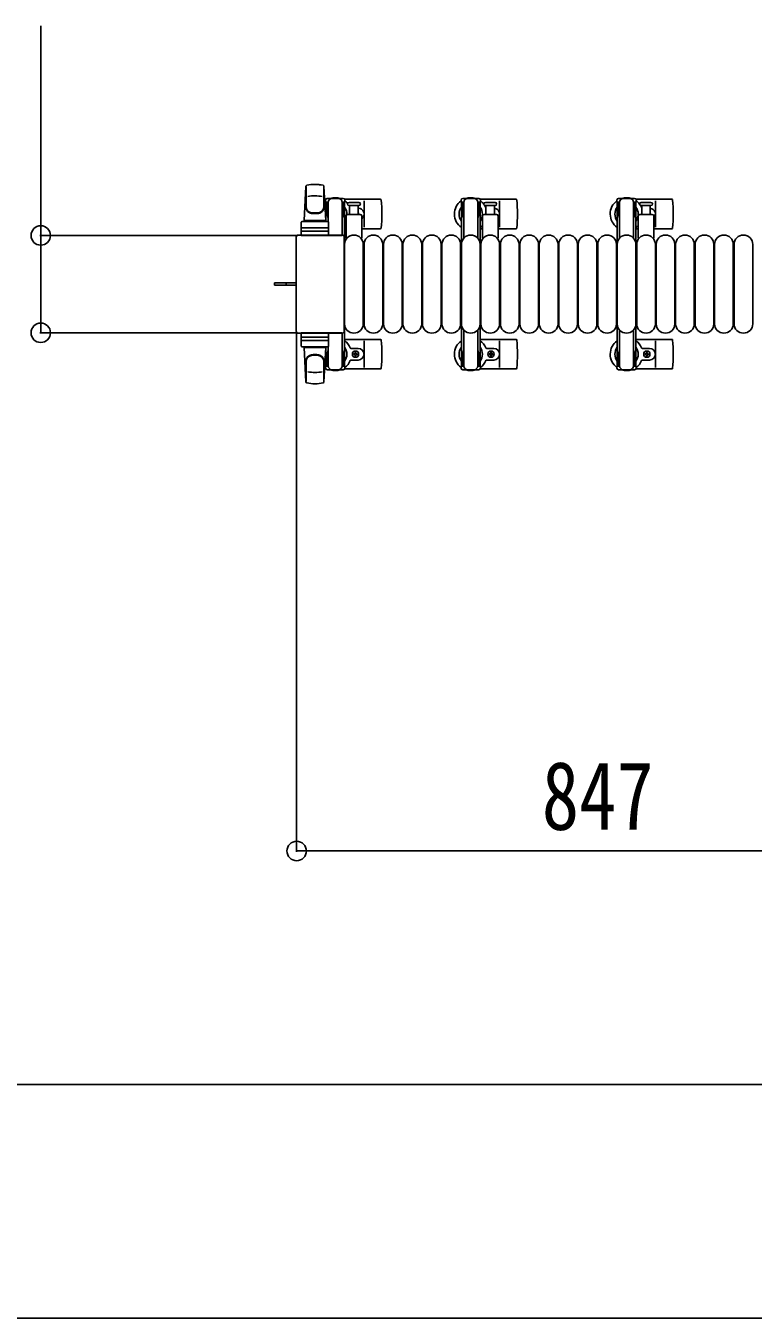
# Model space of a CAD drawing. Units: millimetres, scale not verified. Extents: x -16820 to 16820, y -11880 to 11880.
# Drawn here: x 1240 to 2174, y -2754 to -1094 of the extents above; entities that cross this region are included whole.
import ezdxf
from ezdxf.enums import TextEntityAlignment as Align

# ---------------------------------------------------------------- set-up
doc = ezdxf.new("R2010")
doc.units = ezdxf.units.MM
doc.header["$LTSCALE"] = 50
for name, color, linetype in [('0-3_YKK_13', 4, 'Continuous'), ('0-4_YKK_A1', 4, 'Continuous'), ('0-5_YKK_D', 6, 'Continuous')]:
    doc.layers.add(name, color=color, linetype=linetype)
doc.styles.add('ＭＳ ゴシック', font='')
doc.styles.get('ＭＳ ゴシック').set_extended_font_data('MS Gothic')

msp = doc.modelspace()

# ---------------------------------------------------------------- linework, layer by layer
at = {"layer": '0-3_YKK_13'}
for p, q in [((1597.08, -1344.5), (1599.52, -1300.47)), ((1599.58, -1300.89), (1599.58, -1326.63)), ((1622.58, -1300.12), (1622.58, -1327.31)), ((1625.08, -1344.5), (1622.64, -1300.47)), ((1626.28, -1324.3), (1627.08, -1324.3)), ((1626.28, -1334.82), (1626.28, -1324.3)), ((1647.38, -1316), (1626.78, -1316)), ((1627.08, -1337.8), (1627.08, -1320.8)), ((1628.08, -1345.64), (1628.08, -1321)), ((1646.08, -1320.8), (1649.38, -1320.8)), ((1646.08, -1363.5), (1646.08, -1321)), ((1647.08, -1337.8), (1647.08, -1320.8)), ((1647.88, -1324.3), (1647.08, -1324.3)), ((1647.88, -1334.82), (1647.88, -1324.3)), ((1649.11, -1317), (1695.18, -1317)), ((1649.38, -1320.8), (1649.38, -1318)), ((1654.83, -1325), (1667.33, -1325)), ((1655.58, -1336.5), (1655.58, -1325)), ((1666.58, -1325), (1666.58, -1336.5)), ((1674.08, -1353), (1674.08, -1319)), ((1800.28, -1324.3), (1801.08, -1324.3)), ((1800.28, -1334.82), (1800.28, -1324.3)), ((1821.38, -1316), (1800.78, -1316)), ((1801.08, -1337.8), (1801.08, -1320.8)), ((1802.08, -1367.06), (1802.08, -1321)), ((1820.08, -1320.8), (1823.38, -1320.8)), ((1820.08, -1367.06), (1820.08, -1321)), ((1821.08, -1337.8), (1821.08, -1320.8)), ((1821.88, -1324.3), (1821.08, -1324.3)), ((1821.88, -1334.82), (1821.88, -1324.3)), ((1823.11, -1317), (1869.18, -1317)), ((1823.38, -1320.8), (1823.38, -1318)), ((1829.83, -1321), (1842.33, -1321)), ((1829.83, -1325), (1842.33, -1325)), ((1830.58, -1336.5), (1830.58, -1325)), ((1841.58, -1325), (1841.58, -1336.5)), ((1848.08, -1353), (1848.08, -1319)), ((2000.28, -1324.3), (2001.08, -1324.3)), ((2000.28, -1334.82), (2000.28, -1324.3)), ((2021.38, -1316), (2000.78, -1316)), ((2001.08, -1337.8), (2001.08, -1320.8)), ((2002.08, -1367.06), (2002.08, -1321)), ((2020.08, -1320.8), (2023.38, -1320.8)), ((2020.08, -1367.06), (2020.08, -1321)), ((2021.08, -1337.8), (2021.08, -1320.8)), ((2021.88, -1324.3), (2021.08, -1324.3)), ((2021.88, -1334.82), (2021.88, -1324.3)), ((2023.11, -1317), (2069.18, -1317)), ((2023.38, -1320.8), (2023.38, -1318)), ((2029.83, -1321), (2042.33, -1321)), ((2029.83, -1325), (2042.33, -1325)), ((2030.58, -1336.5), (2030.58, -1325)), ((2041.58, -1325), (2041.58, -1336.5)), ((2048.08, -1353), (2048.08, -1319)), ((1627.88, -1340.8), (1626.28, -1334.82)), ((1627.88, -1340.8), (1628.08, -1340.8)), ((1646.28, -1340.8), (1646.08, -1340.8)), ((1646.28, -1340.8), (1647.88, -1334.82)), ((1651.08, -1366.33), (1651.08, -1338.5)), ((1653.08, -1336.5), (1669.08, -1336.5)), ((1671.08, -1338.5), (1671.08, -1366.33)), ((1801.88, -1340.8), (1800.28, -1334.82)), ((1801.88, -1340.8), (1802.08, -1340.8)), ((1820.28, -1340.8), (1820.08, -1340.8)), ((1820.28, -1340.8), (1821.88, -1334.82)), ((1826.08, -1366.33), (1826.08, -1338.5)), ((1828.08, -1336.5), (1844.08, -1336.5)), ((1846.08, -1338.5), (1846.08, -1366.33)), ((2001.88, -1340.8), (2000.28, -1334.82)), ((2001.88, -1340.8), (2002.08, -1340.8)), ((2020.28, -1340.8), (2020.08, -1340.8)), ((2020.28, -1340.8), (2021.88, -1334.82)), ((2026.08, -1366.33), (2026.08, -1338.5)), ((2028.08, -1336.5), (2044.08, -1336.5)), ((2046.08, -1338.5), (2046.08, -1366.33)), ((1593.58, -1363.5), (1593.58, -1346.5)), ((1594.52, -1358), (1627.69, -1358)), ((1627.58, -1345.5), (1594.58, -1345.5)), ((1627.58, -1353.5), (1594.58, -1353.5)), ((1597.08, -1344.5), (1625.08, -1344.5)), ((1598.08, -1345.5), (1598.08, -1344.5)), ((1598.08, -1344.5), (1624.08, -1344.5)), ((1598.08, -1345.5), (1600.48, -1345.5)), ((1621.68, -1345.5), (1624.08, -1345.5)), ((1624.08, -1345.5), (1624.08, -1344.5)), ((1628.58, -1363.5), (1628.58, -1346.5)), ((1649.08, -1355), (1651.08, -1355)), ((1671.08, -1355), (1695.18, -1355)), ((1823.08, -1355), (1826.08, -1355)), ((1846.08, -1355), (1869.18, -1355)), ((2023.08, -1355), (2026.08, -1355)), ((2046.08, -1355), (2069.18, -1355)), ((1587.08, -1365.5), (1587.08, -1486.51)), ((1587.08, -1365.5), (1587.08, -1365.5)), ((1646.09, -1363), (1589.58, -1363)), ((1589.58, -1363), (1589.58, -1363)), ((1628.58, -1363.5), (1593.58, -1363.5)), ((1628.08, -1363.5), (1646.08, -1363.5)), ((1646.09, -1363), (1646.09, -1363)), ((1648.58, -1486.51), (1648.58, -1365.5)), ((1648.58, -1365.5), (1648.58, -1365.5)), ((1649.08, -1477), (1649.08, -1375)), ((1673.08, -1477), (1673.08, -1375)), ((1674.08, -1477), (1674.08, -1375)), ((1698.08, -1477), (1698.08, -1375)), ((1699.08, -1477), (1699.08, -1375)), ((1723.08, -1477), (1723.08, -1375)), ((1724.08, -1477), (1724.08, -1375)), ((1748.08, -1477), (1748.08, -1375)), ((1749.08, -1477), (1749.08, -1375)), ((1773.08, -1477), (1773.08, -1375)), ((1774.08, -1477), (1774.08, -1375)), ((1798.08, -1477), (1798.08, -1375)), ((1799.08, -1477), (1799.08, -1375)), ((1823.08, -1477), (1823.08, -1375)), ((1824.08, -1477), (1824.08, -1375)), ((1848.08, -1477), (1848.08, -1375)), ((1849.08, -1477), (1849.08, -1375)), ((1873.08, -1477), (1873.08, -1375)), ((1874.08, -1477), (1874.08, -1375)), ((1898.08, -1477), (1898.08, -1375)), ((1899.08, -1477), (1899.08, -1375)), ((1923.08, -1477), (1923.08, -1375)), ((1924.08, -1477), (1924.08, -1375)), ((1948.08, -1477), (1948.08, -1375)), ((1949.08, -1477), (1949.08, -1375)), ((1973.08, -1477), (1973.08, -1375)), ((1974.08, -1477), (1974.08, -1375)), ((1998.08, -1477), (1998.08, -1375)), ((1999.08, -1477), (1999.08, -1375)), ((2023.08, -1477), (2023.08, -1375)), ((2024.08, -1477), (2024.08, -1375)), ((2048.08, -1477), (2048.08, -1375)), ((2049.08, -1477), (2049.08, -1375)), ((2073.08, -1477), (2073.08, -1375)), ((2074.08, -1477), (2074.08, -1375)), ((2098.08, -1477), (2098.08, -1375)), ((2099.08, -1477), (2099.08, -1375)), ((2123.08, -1477), (2123.08, -1375)), ((2124.08, -1477), (2124.08, -1375)), ((2148.08, -1477), (2148.08, -1375)), ((2149.08, -1477), (2149.08, -1375)), ((2173.08, -1477), (2173.08, -1375)), ((1559.08, -1424.5), (1559.08, -1427.5)), ((1573.93, -1424.5), (1573.93, -1427.5)), ((1574.58, -1427.5), (1559.08, -1427.5)), ((1587.08, -1427.5), (1574.58, -1427.5)), ((1587.08, -1486.51), (1587.08, -1486.51)), ((1589.58, -1489), (1646.09, -1489)), ((1589.58, -1489), (1589.58, -1489)), ((1628.58, -1488.5), (1593.58, -1488.5)), ((1593.58, -1488.5), (1593.58, -1505.5)), ((1628.08, -1488.5), (1646.08, -1488.5)), ((1628.58, -1488.5), (1628.58, -1505.5)), ((1646.08, -1488.5), (1646.08, -1531)), ((1646.09, -1489), (1646.09, -1489)), ((1648.58, -1486.51), (1648.58, -1486.51)), ((1802.08, -1484.94), (1802.08, -1531)), ((1820.08, -1484.94), (1820.08, -1531)), ((2002.08, -1484.94), (2002.08, -1531)), ((2020.08, -1484.94), (2020.08, -1531)), ((1594.52, -1494), (1627.69, -1494)), ((1627.58, -1498.5), (1594.58, -1498.5)), ((1627.58, -1506.5), (1594.58, -1506.5)), ((1597.08, -1507.5), (1625.08, -1507.5)), ((1597.08, -1507.5), (1599.52, -1551.53)), ((1598.08, -1506.5), (1600.48, -1506.5)), ((1598.08, -1506.5), (1598.08, -1507.5)), ((1598.08, -1507.5), (1624.08, -1507.5)), ((1621.68, -1506.5), (1624.08, -1506.5)), ((1625.08, -1507.5), (1622.64, -1551.53)), ((1624.08, -1506.5), (1624.08, -1507.5)), ((1628.08, -1506.37), (1628.08, -1531)), ((1649.08, -1497), (1695.18, -1497)), ((1657.37, -1508.5), (1666.58, -1508.5)), ((1674.08, -1499), (1674.08, -1533)), ((1823.08, -1497), (1869.18, -1497)), ((1831.37, -1508.5), (1840.58, -1508.5)), ((1848.08, -1499), (1848.08, -1533)), ((2023.08, -1497), (2069.18, -1497)), ((2031.37, -1508.5), (2040.58, -1508.5)), ((2048.08, -1499), (2048.08, -1533)), ((1599.58, -1551.11), (1599.58, -1525.37)), ((1622.58, -1551.88), (1622.58, -1524.69)), ((1627.88, -1511.2), (1626.28, -1517.19)), ((1626.28, -1517.19), (1626.28, -1527.7)), ((1627.08, -1514.2), (1627.08, -1531.2)), ((1627.88, -1511.2), (1628.08, -1511.2)), ((1646.28, -1511.2), (1646.08, -1511.2)), ((1646.28, -1511.2), (1647.88, -1517.19)), ((1647.08, -1514.2), (1647.08, -1531.2)), ((1647.88, -1517.19), (1647.88, -1527.7)), ((1657.37, -1523.5), (1666.58, -1523.5)), ((1661.76, -1516.44), (1660.88, -1516.44)), ((1664.4, -1515.56), (1665.28, -1515.56)), ((1801.88, -1511.2), (1800.28, -1517.19)), ((1800.28, -1517.19), (1800.28, -1527.7)), ((1801.08, -1514.2), (1801.08, -1531.2)), ((1801.88, -1511.2), (1802.08, -1511.2)), ((1820.28, -1511.2), (1820.08, -1511.2)), ((1820.28, -1511.2), (1821.88, -1517.19)), ((1821.08, -1514.2), (1821.08, -1531.2)), ((1821.88, -1517.19), (1821.88, -1527.7)), ((1831.37, -1523.5), (1840.58, -1523.5)), ((1835.76, -1516.44), (1834.88, -1516.44)), ((1838.4, -1515.56), (1839.28, -1515.56)), ((2001.88, -1511.2), (2000.28, -1517.19)), ((2000.28, -1517.19), (2000.28, -1527.7)), ((2001.08, -1514.2), (2001.08, -1531.2)), ((2001.88, -1511.2), (2002.08, -1511.2)), ((2020.28, -1511.2), (2020.08, -1511.2)), ((2020.28, -1511.2), (2021.88, -1517.19)), ((2021.08, -1514.2), (2021.08, -1531.2)), ((2021.88, -1517.19), (2021.88, -1527.7)), ((2031.37, -1523.5), (2040.58, -1523.5)), ((2035.76, -1516.44), (2034.88, -1516.44)), ((2038.4, -1515.56), (2039.28, -1515.56)), ((1626.28, -1527.7), (1627.08, -1527.7)), ((1647.38, -1536), (1626.78, -1536)), ((1646.08, -1531.2), (1649.38, -1531.2)), ((1647.88, -1527.7), (1647.08, -1527.7)), ((1649.11, -1535), (1695.18, -1535)), ((1649.38, -1531.2), (1649.38, -1534)), ((1800.28, -1527.7), (1801.08, -1527.7)), ((1821.38, -1536), (1800.78, -1536)), ((1820.08, -1531.2), (1823.38, -1531.2)), ((1821.88, -1527.7), (1821.08, -1527.7)), ((1823.11, -1535), (1869.18, -1535)), ((1823.38, -1531.2), (1823.38, -1534)), ((2000.28, -1527.7), (2001.08, -1527.7)), ((2021.38, -1536), (2000.78, -1536)), ((2020.08, -1531.2), (2023.38, -1531.2)), ((2021.88, -1527.7), (2021.08, -1527.7)), ((2023.11, -1535), (2069.18, -1535)), ((2023.38, -1531.2), (2023.38, -1534))]:
    msp.add_line(p, q, dxfattribs=at)
for points in [[(1624.78, -1318), (1624.78, -1320.8), (1628.08, -1320.8)], [(1667.33, -1321), (1661.08, -1321), (1654.83, -1321)], [(1798.78, -1318), (1798.78, -1320.8), (1802.08, -1320.8)], [(1998.78, -1318), (1998.78, -1320.8), (2002.08, -1320.8)], [(1587.08, -1424.5), (1574.58, -1424.5), (1559.08, -1424.5)], [(1660.88, -1516.44), (1660.88, -1515.56), (1661.76, -1515.56)], [(1662.64, -1514.68), (1662.64, -1513.8), (1663.52, -1513.8), (1663.52, -1514.68)], [(1663.52, -1517.32), (1663.52, -1518.2), (1662.64, -1518.2), (1662.64, -1517.32)], [(1665.28, -1515.56), (1665.28, -1516.44), (1664.4, -1516.44)], [(1834.88, -1516.44), (1834.88, -1515.56), (1835.76, -1515.56)], [(1836.64, -1514.68), (1836.64, -1513.8), (1837.52, -1513.8), (1837.52, -1514.68)], [(1837.52, -1517.32), (1837.52, -1518.2), (1836.64, -1518.2), (1836.64, -1517.32)], [(1839.28, -1515.56), (1839.28, -1516.44), (1838.4, -1516.44)], [(2034.88, -1516.44), (2034.88, -1515.56), (2035.76, -1515.56)], [(2036.64, -1514.68), (2036.64, -1513.8), (2037.52, -1513.8), (2037.52, -1514.68)], [(2037.52, -1517.32), (2037.52, -1518.2), (2036.64, -1518.2), (2036.64, -1517.32)], [(2039.28, -1515.56), (2039.28, -1516.44), (2038.4, -1516.44)], [(1624.78, -1534), (1624.78, -1531.2), (1628.08, -1531.2)], [(1798.78, -1534), (1798.78, -1531.2), (1802.08, -1531.2)], [(1998.78, -1534), (1998.78, -1531.2), (2002.08, -1531.2)]]:
    msp.add_lwpolyline(points, dxfattribs=at)
for centre in [(1663.08, -1516), (1837.08, -1516), (2037.08, -1516)]:
    msp.add_circle(centre, 4, dxfattribs=at)
for centre, radius, start, end in [((1601.02, -1300.56), 1.5, 101.97738, 176.83138), ((1611.08, -1348), 50, 78.05356, 101.94644), ((1611.08, -1348), 50, 78.02262, 101.94644), ((1621.15, -1300.56), 1.5, 3.16862, 78.02262), ((1607.58, -1326.44), 8, 180, 263.72071), ((1607.58, -1327.31), 8, 180, 263.72071), ((1611.08, -1362.6), 50, 79.12335, 100.54947), ((1614.58, -1326.44), 8, 276.27929, 0), ((1614.58, -1327.31), 8, 276.27929, 0), ((1637.08, -1336), 21, 125.85347, 129.53368), ((1637.08, -1336), 15, 143.1301, 149.27754), ((1626.78, -1318), 2, 90, 180), ((1633.08, -1321), 5, 90, 180), ((1637.08, -1336), 21, 72.24721, 107.75279), ((1641.08, -1321), 5, 0, 90), ((1647.38, -1318), 2, 0, 90), ((1637.08, -1336), 15, 357.02005, 36.8699), ((1637.08, -1336), 21, 40.83479, 54.14653), ((1654.83, -1323), 2, 90, 180), ((1654.83, -1323), 2, 180, 270), ((1637.08, -1336), 21, 28.24251, 31.58821), ((1667.33, -1323), 2, 0, 90), ((1667.33, -1323), 2, 270, 0), ((1695.18, -1318), 1, 5.73917, 90), ((1516.08, -1336), 181, 354.26083, 5.73917), ((1811.08, -1336), 21, 125.85347, 235.1501), ((1811.08, -1336), 15, 143.1301, 216.8699), ((1800.78, -1318), 2, 90, 180), ((1807.08, -1321), 5, 90, 180), ((1811.08, -1336), 21, 72.24721, 107.75279), ((1815.08, -1321), 5, 0, 90), ((1821.38, -1318), 2, 0, 90), ((1811.08, -1336), 15, 323.1301, 36.8699), ((1811.08, -1336), 21, 36.9292, 54.14653), ((1829.83, -1323), 2, 90, 180), ((1829.83, -1323), 2, 180, 270), ((1811.08, -1336), 21, 22.72842, 32.5406), ((1842.33, -1323), 2, 0, 90), ((1842.33, -1323), 2, 270, 0), ((1869.18, -1318), 1, 5.73917, 90), ((1690.08, -1336), 181, 354.26083, 5.73917), ((2011.08, -1336), 21, 125.85347, 235.1501), ((2011.08, -1336), 15, 143.1301, 216.8699), ((2000.78, -1318), 2, 90, 180), ((2007.08, -1321), 5, 90, 180), ((2011.08, -1336), 21, 72.24721, 107.75279), ((2015.08, -1321), 5, 0, 90), ((2021.38, -1318), 2, 0, 90), ((2011.08, -1336), 15, 323.1301, 36.8699), ((2011.08, -1336), 21, 36.9292, 54.14653), ((2029.83, -1323), 2, 90, 180), ((2029.83, -1323), 2, 180, 270), ((2011.08, -1336), 21, 22.72842, 32.5406), ((2042.33, -1323), 2, 0, 90), ((2042.33, -1323), 2, 270, 0), ((2069.18, -1318), 1, 5.73917, 90), ((1890.08, -1336), 181, 354.26083, 5.73917), ((1611.08, -1294.63), 40, 263.72071, 276.27929), ((1611.08, -1295.5), 40, 263.72071, 276.27929), ((1637.08, -1336), 15, 323.1301, 338.96058), ((1653.08, -1338.5), 2, 90, 180), ((1666.58, -1336), 7.5, 306.86994, 90), ((1663.08, -1336), 4, 352.81959, 28.95488), ((1669.08, -1338.5), 2, 0, 90), ((1828.08, -1338.5), 2, 90, 180), ((1831.37, -1327.5), 1, 202.72842, 217.66294), ((1840.58, -1336), 7.5, 317.16663, 82.33771), ((1844.08, -1338.5), 2, 0, 90), ((2028.08, -1338.5), 2, 90, 180), ((2031.37, -1327.5), 1, 202.72842, 217.66294), ((2040.58, -1336), 7.5, 317.16663, 82.33771), ((2044.08, -1338.5), 2, 0, 90), ((1594.58, -1346.5), 1, 90, 180), ((1594.58, -1354.5), 1, 90, 180), ((1627.58, -1346.5), 1, 0, 90), ((1627.58, -1354.5), 1, 0, 90), ((1637.08, -1336), 21, 304.8499, 311.81033), ((1695.18, -1354), 1, 270, 354.26083), ((1811.08, -1336), 21, 304.8499, 315.58471), ((1869.18, -1354), 1, 270, 354.26083), ((2011.08, -1336), 21, 304.8499, 315.58471), ((2069.18, -1354), 1, 270, 354.26083), ((1661.08, -1375), 12, 0, 180), ((1652.08, -1366.33), 1, 180, 258.06047), ((1670.08, -1366.33), 1, 281.93946, 0), ((1686.08, -1375), 12, 0, 180), ((1711.08, -1375), 12, 0, 180), ((1736.08, -1375), 12, 0, 180), ((1761.08, -1375), 12, 0, 180), ((1786.08, -1375), 12, 0, 180), ((1811.08, -1375), 12, 0, 180), ((1836.08, -1375), 12, 0, 180), ((1827.08, -1366.33), 1, 180, 258.06047), ((1845.08, -1366.33), 1, 281.93946, 0), ((1861.08, -1375), 12, 0, 180), ((1886.08, -1375), 12, 0, 180), ((1911.08, -1375), 12, 0, 180), ((1936.08, -1375), 12, 0, 180), ((1961.08, -1375), 12, 0, 180), ((1986.08, -1375), 12, 0, 180), ((2011.08, -1375), 12, 0, 180), ((2036.08, -1375), 12, 0, 180), ((2027.08, -1366.33), 1, 180, 258.06047), ((2045.08, -1366.33), 1, 281.93946, 0), ((2061.08, -1375), 12, 0, 180), ((2086.08, -1375), 12, 0, 180), ((2111.08, -1375), 12, 0, 180), ((2136.08, -1375), 12, 0, 180), ((2161.08, -1375), 12, 0, 180), ((1661.08, -1477), 12, 180, 0), ((1686.08, -1477), 12, 180, 0), ((1711.08, -1477), 12, 180, 0), ((1736.08, -1477), 12, 180, 0), ((1761.08, -1477), 12, 180, 0), ((1786.08, -1477), 12, 180, 0), ((1811.08, -1477), 12, 180, 0), ((1836.08, -1477), 12, 180, 0), ((1861.08, -1477), 12, 180, 0), ((1886.08, -1477), 12, 180, 0), ((1911.08, -1477), 12, 180, 0), ((1936.08, -1477), 12, 180, 0), ((1961.08, -1477), 12, 180, 0), ((1986.08, -1477), 12, 180, 0), ((2011.08, -1477), 12, 180, 0), ((2036.08, -1477), 12, 180, 0), ((2061.08, -1477), 12, 180, 0), ((2086.08, -1477), 12, 180, 0), ((2111.08, -1477), 12, 180, 0), ((2136.08, -1477), 12, 180, 0), ((2161.08, -1477), 12, 180, 0), ((1594.58, -1497.5), 1, 180, 270), ((1594.58, -1505.5), 1, 180, 270), ((1627.58, -1497.5), 1, 270, 0), ((1627.58, -1505.5), 1, 270, 0), ((1637.08, -1516), 21, 22.72842, 55.1501), ((1637.08, -1516), 15, 323.1301, 36.8699), ((1657.37, -1507.5), 1, 202.72842, 270), ((1666.58, -1516), 7.5, 270, 90), ((1695.18, -1498), 1, 5.73917, 90), ((1516.08, -1516), 181, 354.26083, 5.73917), ((1811.08, -1516), 21, 124.8499, 234.14653), ((1811.08, -1516), 15, 143.1301, 216.8699), ((1811.08, -1516), 21, 22.72842, 55.1501), ((1811.08, -1516), 15, 323.1301, 36.8699), ((1831.37, -1507.5), 1, 202.72842, 270), ((1840.58, -1516), 7.5, 270, 90), ((1869.18, -1498), 1, 5.73917, 90), ((1690.08, -1516), 181, 354.26083, 5.73917), ((2011.08, -1516), 21, 124.8499, 234.14653), ((2011.08, -1516), 15, 143.1301, 216.8699), ((2011.08, -1516), 21, 22.72842, 55.1501), ((2011.08, -1516), 15, 323.1301, 36.8699), ((2031.37, -1507.5), 1, 202.72842, 270), ((2040.58, -1516), 7.5, 270, 90), ((2069.18, -1498), 1, 5.73917, 90), ((1890.08, -1516), 181, 354.26083, 5.73917), ((1607.58, -1524.69), 8, 96.27929, 180), ((1607.58, -1525.57), 8, 96.27929, 180), ((1611.08, -1556.5), 40, 83.72071, 96.27929), ((1611.08, -1557.37), 40, 83.72071, 96.27929), ((1614.58, -1524.69), 8, 0, 83.72071), ((1614.58, -1525.57), 8, 0, 83.72071), ((1637.08, -1516), 15, 210.72246, 216.8699), ((1637.08, -1516), 21, 305.85347, 337.27158), ((1657.37, -1524.5), 1, 90, 157.27158), ((1661.76, -1514.68), 0.88, 270, 0), ((1661.76, -1517.32), 0.88, 0, 90), ((1664.4, -1514.68), 0.88, 180, 270), ((1664.4, -1517.32), 0.88, 90, 180), ((1811.08, -1516), 21, 305.85347, 337.27158), ((1831.37, -1524.5), 1, 90, 157.27158), ((1835.76, -1514.68), 0.88, 270, 0), ((1835.76, -1517.32), 0.88, 0, 90), ((1838.4, -1514.68), 0.88, 180, 270), ((1838.4, -1517.32), 0.88, 90, 180), ((2011.08, -1516), 21, 305.85347, 337.27158), ((2031.37, -1524.5), 1, 90, 157.27158), ((2035.76, -1514.68), 0.88, 270, 0), ((2035.76, -1517.32), 0.88, 0, 90), ((2038.4, -1514.68), 0.88, 180, 270), ((2038.4, -1517.32), 0.88, 90, 180), ((1611.08, -1489.4), 50, 259.45053, 280.87665), ((1637.08, -1516), 21, 230.46632, 234.14653), ((1626.78, -1534), 2, 180, 270), ((1633.08, -1531), 5, 180, 270), ((1637.08, -1516), 21, 252.24721, 287.75279), ((1641.08, -1531), 5, 270, 0), ((1647.38, -1534), 2, 270, 0), ((1695.18, -1534), 1, 270, 354.26083), ((1800.78, -1534), 2, 180, 270), ((1807.08, -1531), 5, 180, 270), ((1811.08, -1516), 21, 252.24721, 287.75279), ((1815.08, -1531), 5, 270, 0), ((1821.38, -1534), 2, 270, 0), ((1869.18, -1534), 1, 270, 354.26083), ((2000.78, -1534), 2, 180, 270), ((2007.08, -1531), 5, 180, 270), ((2011.08, -1516), 21, 252.24721, 287.75279), ((2015.08, -1531), 5, 270, 0), ((2021.38, -1534), 2, 270, 0), ((2069.18, -1534), 1, 270, 354.26083), ((1601.02, -1551.45), 1.5, 183.16862, 258.02262), ((1611.08, -1504), 50, 258.05356, 281.97738), ((1611.08, -1504), 50, 258.05356, 281.94644), ((1621.15, -1551.45), 1.5, 281.97738, 356.83138)]:
    msp.add_arc(centre, radius, start, end, dxfattribs=at)
for centre, major_axis, start_param, end_param in [((1589.59, -1365.51), (1.77, -1.77), 2.358058, 3.9251274), ((1646.08, -1365.51), (-1.77, -1.77), 2.358058, 3.9251274), ((1589.59, -1486.5), (-1.77, -1.77), 5.4996506, 7.06672), ((1646.08, -1486.5), (1.77, -1.77), 5.4996506, 7.06672)]:
    msp.add_ellipse(centre, major_axis=major_axis, ratio=0.997169, start_param=start_param, end_param=end_param, dxfattribs=at)
at = {"layer": '0-4_YKK_A1'}
for p, q in [((1625.08, -1321), (1625.08, -1345.5)), ((1627.08, -1321), (1625.08, -1321)), ((1649.08, -1321), (1647.08, -1321)), ((1649.08, -1531), (1649.08, -1321)), ((1799.08, -1321), (1799.08, -1531)), ((1801.08, -1321), (1799.08, -1321)), ((1823.08, -1321), (1821.08, -1321)), ((1823.08, -1531), (1823.08, -1321)), ((1999.08, -1321), (1999.08, -1531)), ((2001.08, -1321), (1999.08, -1321)), ((2023.08, -1321), (2021.08, -1321)), ((2023.08, -1531), (2023.08, -1321)), ((1625.08, -1506.5), (1625.08, -1531)), ((1625.08, -1531), (1628.08, -1531)), ((1646.08, -1531), (1649.08, -1531)), ((1799.08, -1531), (1802.08, -1531)), ((1820.08, -1531), (1823.08, -1531)), ((1999.08, -1531), (2002.08, -1531)), ((2020.08, -1531), (2023.08, -1531))]:
    msp.add_line(p, q, dxfattribs=at)
at = {"layer": '0-5_YKK_D'}
for p, q in [((1588.58, -1363.5), (1258.08, -1363.5)), ((1588.58, -1488.5), (1258.08, -1488.5)), ((1587.58, -1487.5), (1587.58, -2155)), ((1587.58, -2154), (2434.58, -2154)), ((2434.58, -2454), (-2912.42, -2454)), ((2434.58, -2754), (-4073.42, -2754))]:
    msp.add_line(p, q, dxfattribs=at)
msp.add_lwpolyline([(1259.08, -1488.5), (1259.08, -1363.5), (1259.08, -1094.3)], dxfattribs=at)
for centre in [(1259.08, -1363.5), (1259.08, -1488.5), (1587.58, -2154)]:
    msp.add_circle(centre, 12.5, dxfattribs=at)

# ---------------------------------------------------------------- texts
at = {"layer": '0-5_YKK_D', "style": 'ＭＳ ゴシック', "width": 0.8}
msp.add_text('847', height=87.98, dxfattribs=at).set_placement((1902.28, -2153.2), align=Align.BOTTOM_LEFT)

doc.saveas('drawing.dxf')
